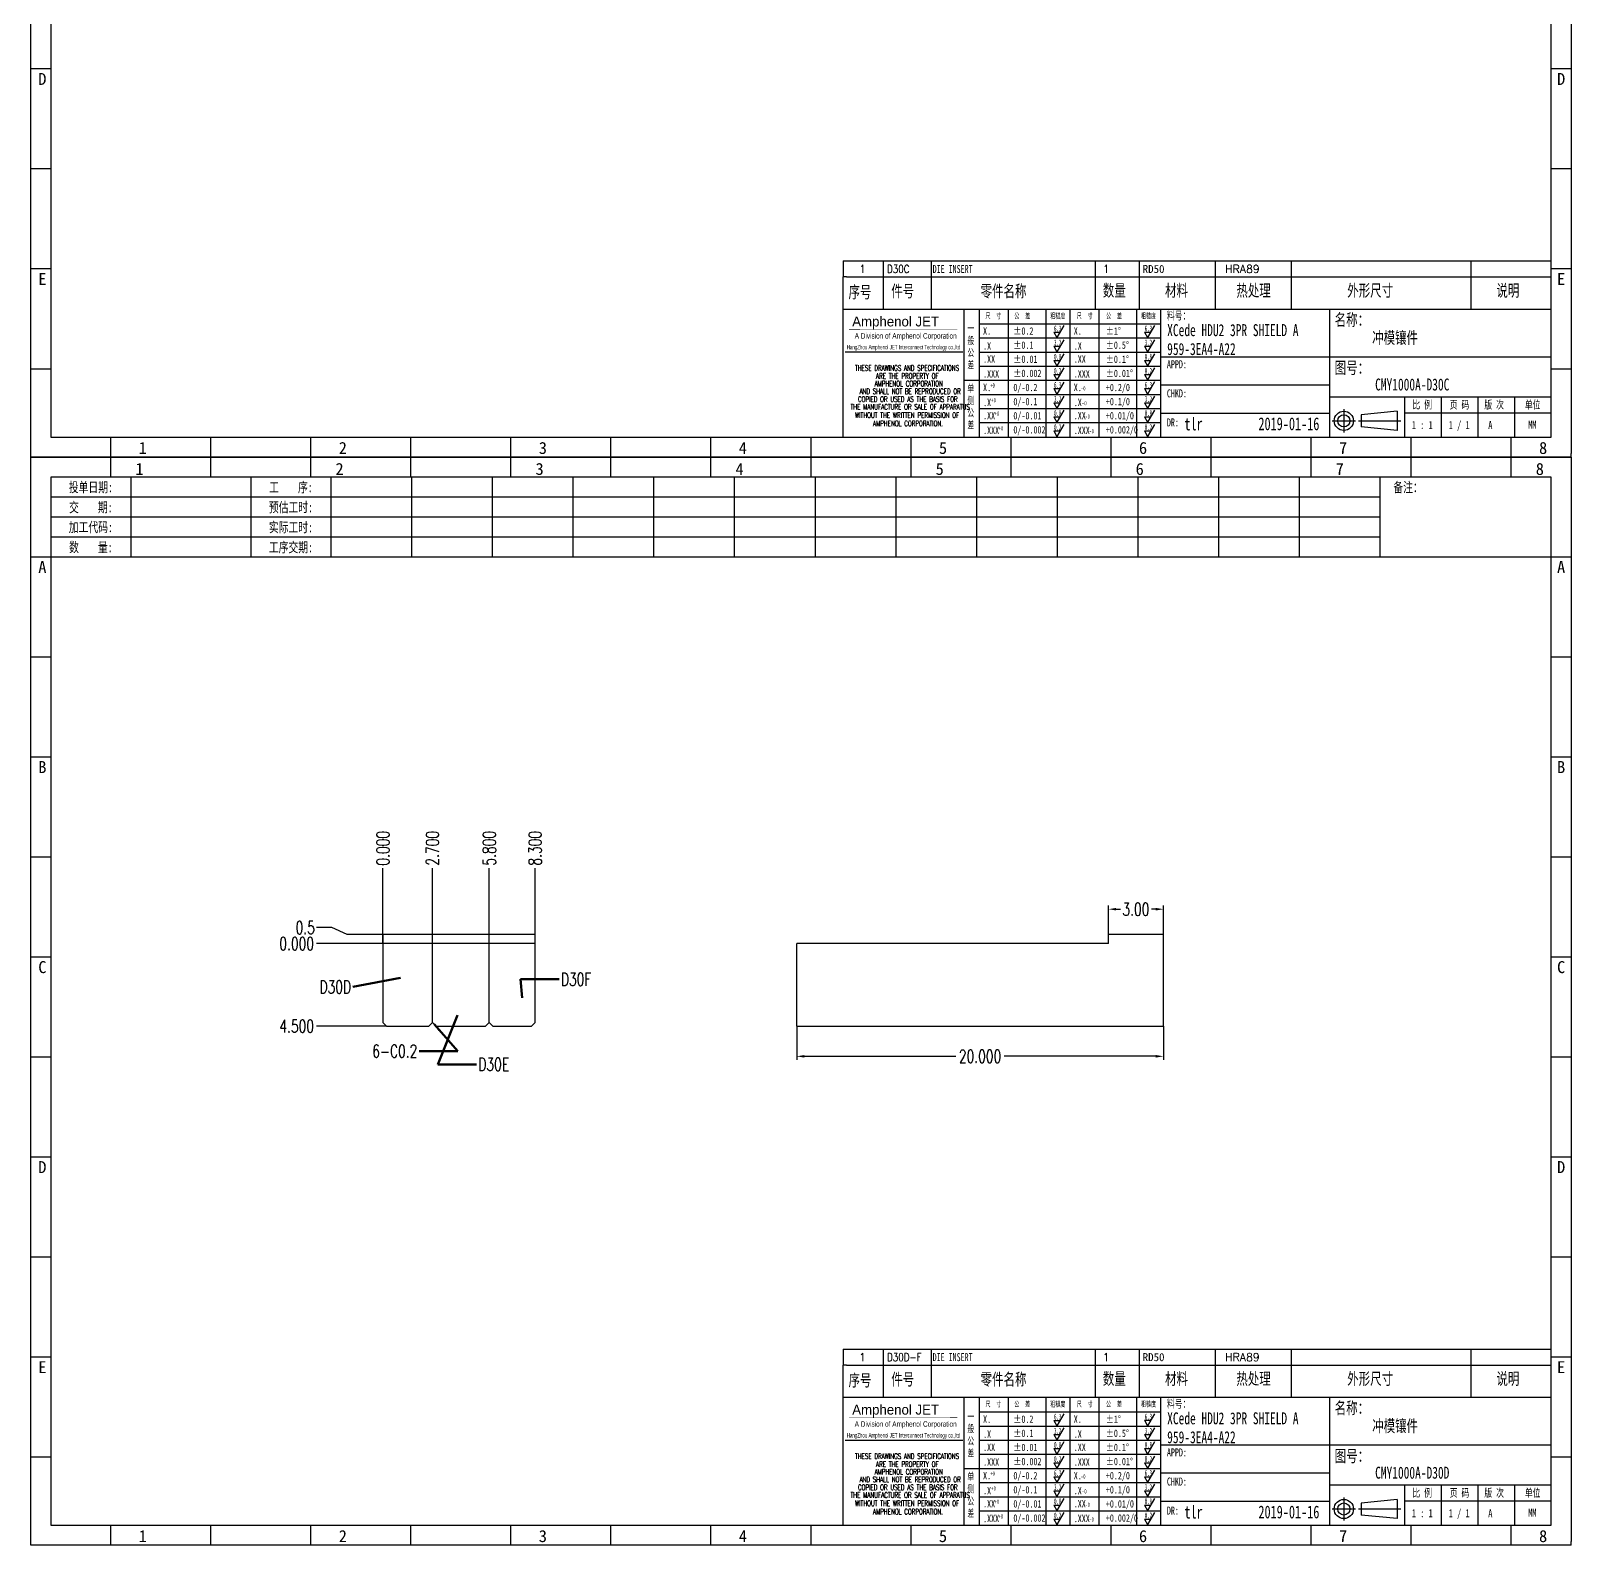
# Model space of a CAD drawing. Header units: millimetres. Extents: x -2852 to 5627, y -2271 to 1849.
# Drawn here: x -1594 to -1510, y -423.6 to -341.1 of the extents above; entities that cross this region are included whole.
import ezdxf
from ezdxf.enums import TextEntityAlignment as Align

# ---------------------------------------------------------------- set-up
doc = ezdxf.new("R2010")
doc.units = ezdxf.units.MM
doc.header["$PDSIZE"] = 3
for name, color, linetype in [('1', 7, 'Continuous'), ('41', 1, 'Continuous'), ('D03', 7, 'Continuous')]:
    doc.layers.add(name, color=color, linetype=linetype)
doc.styles.add('CH', font='仿宋_GB2312_0.ttf')
doc.styles.add('jet02', font='simplex.shx', dxfattribs={"width": 0.7})
doc.styles.add('SIMPLEX', font='SIMPLEX')
doc.styles.get("Standard").update_dxf_attribs({"font": '仿宋_GB2312_0.ttf', "width": 0.7})
doc.styles.add('TEXTSTYLE_1', font='TRIUMB.TTF')
doc.styles.add('TEXTSTYLE_2', font='TRIUM.TTF')
doc.styles.add('tk', font='', dxfattribs={"width": 0.7})
doc.styles.add('tk 2', font='仿宋_GB2312_0.ttf', dxfattribs={"width": 0.65})
doc.styles.add('tk 4', font='simplex.shx', dxfattribs={"width": 0.65, "bigfont": 'bigfont.shx'})
doc.styles.get('tk').set_extended_font_data('NSimSun')
doc.dimstyles.new('jet02', dxfattribs={"dimtxt": 3.5, "dimasz": 2.1, "dimexe": 1, "dimexo": 0, "dimgap": 0.5, "dimtad": 0, "dimtoh": 1, "dimdec": 3, "dimzin": 9, "dimdsep": 46, "dimtxsty": 'jet02', "dimcen": 0, "dimclrt": 256, "dimazin": 2, "dimtfac": 1, "dimtdec": 3, "dimtofl": 0, "dimtmove": 0, "dimatfit": 1, "dimfxl": 0, "dimarcsym": 0})

# ---------------------------------------------------------------- blocks, each defined once
blk = doc.blocks.new('A3-N')
at = {"layer": '1', "color": 1}
for p, q in [((0, 0), (0, 296.73)), ((0, 296.73), (420, 296.73)), ((21.82, 291.27), (21.82, 296.73)), ((49.09, 291.27), (49.09, 296.73)), ((76.36, 291.27), (76.36, 296.73)), ((103.64, 291.27), (103.64, 296.73)), ((103.64, 291.27), (103.64, 296.73)), ((103.64, 291.27), (103.64, 296.73)), ((130.91, 291.27), (130.91, 296.73)), ((158.18, 291.27), (158.18, 296.73)), ((185.45, 291.27), (185.45, 296.73)), ((212.73, 291.27), (212.73, 296.73)), ((240, 291.27), (240, 296.73)), ((267.27, 291.27), (267.27, 296.73)), ((294.55, 291.27), (294.55, 296.73)), ((321.82, 291.27), (321.82, 296.73)), ((349.09, 291.27), (349.09, 296.73)), ((376.36, 291.27), (376.36, 296.73)), ((403.64, 291.27), (403.64, 296.73)), ((420, 296.73), (420, 1)), ((5.45, 269.45), (0, 269.45)), ((420, 269.45), (414.55, 269.45)), ((5.45, 242.18), (0, 242.18)), ((420, 242.18), (414.55, 242.18)), ((5.45, 214.91), (0, 214.91)), ((420, 214.91), (414.55, 214.91)), ((5.45, 187.64), (0, 187.64)), ((420, 187.64), (414.55, 187.64)), ((5.45, 160.36), (0, 160.36)), ((420, 160.36), (414.55, 160.36)), ((5.45, 133.09), (0, 133.09)), ((420, 133.09), (414.55, 133.09)), ((5.45, 105.82), (0, 105.82)), ((420, 105.82), (414.55, 105.82)), ((5.45, 78.55), (0, 78.55)), ((420, 78.55), (414.55, 78.55)), ((5.45, 51.27), (0, 51.27)), ((420, 51.27), (414.55, 51.27)), ((222.45, 49.09), (221.45, 49.09)), ((221.45, 49.09), (221.45, 40.36)), ((222.45, 49.09), (414.55, 49.09)), ((232.36, 49.09), (232.36, 40.36)), ((245.45, 49.09), (245.45, 40.36)), ((290.18, 49.09), (290.18, 40.36)), ((302.18, 49.09), (302.18, 40.36)), ((322.91, 49.09), (322.91, 40.36)), ((343.64, 49.09), (343.64, 40.36)), ((392.73, 40.36), (392.73, 49.09)), ((258.55, 40.36), (258.55, 5.44)), ((266.45, 40.36), (266.45, 5.44)), ((276.78, 40.36), (276.78, 5.45)), ((291.18, 40.36), (291.18, 5.45)), ((301.51, 40.37), (301.51, 5.46)), ((308.01, 40.36), (308.01, 5.45)), ((354.09, 40.36), (354.09, 5.45)), ((308.01, 32.39), (258.55, 32.39)), ((308.01, 28.54), (258.55, 28.54)), ((414.55, 27.27), (308.01, 27.27)), ((5.45, 24), (0, 24)), ((308.01, 24.69), (258.55, 24.69)), ((420, 24), (414.55, 24)), ((308.01, 16.99), (258.55, 16.99)), ((354.09, 19.63), (308.01, 19.63)), ((308.01, 13.14), (258.55, 13.14)), ((414.55, 16.36), (354.09, 16.36)), ((374.55, 16.36), (374.55, 5.45)), ((384.55, 16.36), (384.55, 5.45)), ((394.55, 16.36), (394.55, 5.45)), ((404.55, 16.36), (404.55, 5.45)), ((308.01, 9.29), (258.55, 9.29)), ((308.01, 11.99), (354.09, 11.99)), ((372.51, 12.49), (362.69, 11.5)), ((362.69, 11.5), (362.69, 8.23)), ((372.51, 12.49), (372.51, 7.25)), ((414.55, 12), (374.55, 12)), ((21.82, 0), (21.82, 5.45)), ((49.09, 0), (49.09, 5.45)), ((76.36, 0), (76.36, 5.45)), ((103.64, 0), (103.64, 5.45)), ((130.91, 0), (130.91, 5.45)), ((158.18, 0), (158.18, 5.45)), ((185.45, 0), (185.45, 5.45)), ((212.73, 0), (212.73, 5.45)), ((240, 0), (240, 5.45)), ((267.27, 0), (267.27, 5.45)), ((294.55, 0), (294.55, 5.45)), ((321.82, 0), (321.82, 5.45)), ((349.09, 0), (349.09, 5.45)), ((372.51, 7.25), (362.69, 8.23)), ((376.36, 0), (376.36, 5.45)), ((403.64, 0), (403.64, 5.45)), ((1, 0), (0, 0)), ((420, 0), (1, 0)), ((420, 0), (420, 1))]:
    blk.add_line(p, q, dxfattribs=at)
at = {"layer": '1'}
for p, q in [((414.55, 278.18), (414.55, 284.73)), ((221.45, 40.36), (221.45, 5.45)), ((221.45, 40.36), (414.55, 40.36)), ((221.45, 40.36), (414.55, 40.36)), ((254.41, 40.36), (254.41, 5.45)), ((283.28, 40.36), (283.28, 5.45)), ((308.01, 36.24), (258.55, 36.24)), ((222.08, 28.67), (254.12, 28.67)), ((308.01, 20.84), (254.41, 20.84))]:
    blk.add_line(p, q, dxfattribs=at)
at = {"layer": '1', "color": 1, "ltscale": 0.05}
for p, q in [((278.93, 34.04), (279.79, 32.56)), ((278.93, 34.04), (280.65, 34.04)), ((281.68, 35.84), (279.79, 32.56)), ((303.66, 34.05), (304.52, 32.56)), ((303.66, 34.05), (305.38, 34.05)), ((306.41, 35.84), (304.52, 32.56)), ((278.93, 30.19), (279.79, 28.71)), ((278.93, 30.19), (280.65, 30.19)), ((281.68, 31.99), (279.79, 28.71)), ((303.66, 30.2), (305.38, 30.2)), ((303.66, 30.2), (304.52, 28.71)), ((306.41, 31.99), (304.52, 28.71)), ((278.93, 26.34), (279.79, 24.86)), ((278.93, 26.34), (280.65, 26.34)), ((281.68, 28.14), (279.79, 24.86)), ((303.66, 26.35), (304.52, 24.86)), ((303.66, 26.35), (305.38, 26.35)), ((306.41, 28.14), (304.52, 24.86)), ((278.93, 22.49), (280.65, 22.49)), ((278.93, 22.49), (279.79, 21.01)), ((281.68, 24.29), (279.79, 21.01)), ((303.66, 22.5), (305.38, 22.5)), ((303.66, 22.5), (304.52, 21.01)), ((306.41, 24.29), (304.52, 21.01)), ((278.93, 18.66), (279.79, 17.17)), ((278.93, 18.66), (280.65, 18.66)), ((281.68, 20.45), (279.79, 17.17)), ((303.66, 18.66), (304.52, 17.18)), ((303.66, 18.66), (305.38, 18.66)), ((306.41, 20.46), (304.52, 17.18)), ((278.93, 14.81), (280.65, 14.81)), ((278.93, 14.81), (279.79, 13.32)), ((281.68, 16.6), (279.79, 13.32)), ((281.68, 12.75), (279.79, 9.47)), ((303.66, 14.81), (305.38, 14.81)), ((303.66, 14.81), (304.52, 13.33)), ((306.41, 16.61), (304.52, 13.33)), ((306.41, 12.76), (304.52, 9.48)), ((278.93, 10.96), (279.79, 9.47)), ((278.93, 10.96), (280.65, 10.96)), ((281.68, 8.9), (279.79, 5.62)), ((303.66, 10.96), (304.52, 9.48)), ((303.66, 10.96), (305.38, 10.96)), ((306.41, 8.91), (304.52, 5.63)), ((278.93, 7.11), (279.79, 5.62)), ((278.93, 7.11), (280.65, 7.11)), ((303.66, 7.11), (305.38, 7.11)), ((303.66, 7.11), (304.52, 5.63))]:
    blk.add_line(p, q, dxfattribs=at)
at = {"layer": '1', "color": 1, "ltscale": 0.1}
for p, q in [((358.01, 13.02), (358.01, 6.71)), ((354.86, 9.87), (361.17, 9.87)), ((362.03, 9.87), (373.54, 9.87))]:
    blk.add_line(p, q, dxfattribs=at)
at = {"layer": '1'}
blk.add_lwpolyline([(221.45, 5.45), (414.55, 5.45), (414.55, 291.27), (5.45, 291.27), (5.45, 5.45), (414.55, 5.45)], dxfattribs=at)
at = {"layer": '1', "color": 7, "linetype": 'Continuous', "const_width": 0.123}
blk.add_lwpolyline([(223.11, 34.74), (252.6, 34.76)], dxfattribs=at)
at = {"layer": '1', "color": 1}
for radius in [2.62, 1.64]:
    blk.add_circle((358.01, 9.87), radius, dxfattribs=at)
at = {"layer": '41'}
for p, q in [((27.27, 291.27), (27.27, 269.45)), ((60, 291.27), (60, 269.45)), ((81.82, 291.27), (81.82, 269.45)), ((103.82, 291.27), (103.82, 269.45)), ((125.82, 291.27), (125.82, 269.45)), ((147.82, 291.27), (147.82, 269.45)), ((169.82, 291.27), (169.82, 269.45)), ((191.82, 291.27), (191.82, 269.45)), ((213.82, 291.27), (213.82, 269.45)), ((235.82, 291.27), (235.82, 269.45)), ((257.82, 291.27), (257.82, 269.45)), ((279.82, 291.27), (279.82, 269.45)), ((301.82, 291.27), (301.82, 269.45)), ((323.82, 291.27), (323.82, 269.45)), ((345.82, 291.27), (345.82, 269.45)), ((367.82, 291.27), (367.82, 269.45)), ((367.82, 285.82), (5.45, 285.82)), ((367.82, 280.36), (5.45, 280.36)), ((367.82, 274.91), (5.45, 274.91)), ((414.55, 269.45), (5.45, 269.45))]:
    blk.add_line(p, q, dxfattribs=at)
at = {"layer": '1', "color": 1}
for s, p in [('1', (29.64, 295.11)), ('2', (84.18, 295.11)), ('3', (138.73, 295.11)), ('4', (193.27, 295.11)), ('5', (247.82, 295.11)), ('6', (302.36, 295.11)), ('7', (356.91, 295.11)), ('8', (411.45, 295.11)), ('1', (30.53, 4.11)), ('2', (85.08, 4.11)), ('3', (139.62, 4.11)), ('4', (194.17, 4.11)), ('5', (248.72, 4.11)), ('6', (303.26, 4.11)), ('7', (357.81, 4.11)), ('8', (412.35, 4.11))]:
    blk.add_text(s, height=3.27, dxfattribs=at).set_placement(p, align=Align.TOP_CENTER)
at = {"layer": '1', "style": 'tk', "width": 0.7}
for s, p in [('投单日期:', (16.36, 288.55)), ('工    序:', (70.91, 288.55)), ('备注：', (375.51, 288.55)), ('交    期:', (16.36, 283.09)), ('预估工时:', (70.91, 283.09)), ('加工代码:', (16.36, 277.64)), ('实际工时:', (70.91, 277.64)), ('数    量:', (16.36, 272.18)), ('工序交期:', (70.91, 272.18))]:
    blk.add_text(s, height=2.727, dxfattribs=at).set_placement(p, align=Align.MIDDLE)
at = {"layer": '1', "color": 1}
for s, p in [('A', (2.04, 268.36)), ('B', (2.04, 213.82)), ('C', (2.04, 159.27)), ('D', (2.04, 104.73)), ('E', (2.04, 50.18))]:
    blk.add_text(s, height=3.27, dxfattribs=at).set_placement(p, align=Align.TOP_LEFT)
for s, p in [('A', (418.37, 268.36)), ('B', (418.37, 213.82)), ('C', (418.37, 159.27)), ('D', (418.37, 104.73)), ('E', (418.37, 50.18))]:
    blk.add_text(s, height=3.27, dxfattribs=at).set_placement(p, align=Align.TOP_RIGHT)
at = {"layer": '1', "color": 1, "style": 'tk 2', "width": 0.7}
for s, height, p in [('序号', 3.273, (222.96, 43.34)), ('件号', 3.273, (234.62, 43.61)), ('零件名称', 3.273, (258.97, 43.61)), ('数量', 3.273, (292.3, 43.78)), ('材料', 3.273, (309.27, 43.78)), ('热处理', 3.273, (328.71, 43.78)), ('外形尺寸', 3.273, (358.94, 43.78)), ('说明', 3.273, (399.61, 43.78)), ('料号：', 2.182, (309.77, 37.46)), ('名称：', 3.273, (355.52, 35.79)), ('图号：', 3.273, (355.52, 22.7)), ('比 例', 2.182, (376.69, 13.18)), ('页 码', 2.182, (386.85, 13.18)), ('版 次', 2.182, (396.31, 13.18)), ('单位', 2.182, (407.35, 13.18))]:
    blk.add_text(s, height=height, dxfattribs=at).set_placement(p)
at = {"layer": '1', "color": 7, "linetype": 'Continuous', "style": 'TEXTSTYLE_1'}
blk.add_text('Amphenol JET', height=2.7, dxfattribs=at).set_placement((223.96, 35.61))
at = {"layer": '1', "color": 7, "linetype": 'Continuous'}
for s, height, style, width, p in [('A Division of Amphenol Corporation', 1.5, 'TEXTSTYLE_2', 0.7, (224.64, 32.29)), ('HangZhou Amphenol JET Interconnect Technology co.,ltd ', 1.2, 'TEXTSTYLE_2', 0.6, (222.47, 29.36)), ('THESE DRAWINGS AND SPECIFICATIONS', 1.5, 'tk 4', 0.6, (224.73, 23.52)), ('ARE THE PROPERTY OF', 1.5, 'tk 4', 0.6, (230.45, 21.35)), ('AND SHALL NOT BE REPRODUCED OR', 1.5, 'tk 4', 0.6, (225.95, 17.17)), ('AMPHENOL CORPORATION', 1.5, 'tk 4', 0.6, (230.04, 19.27)), ('THE MANUFACTURE OR SALE OF APPARATUS', 1.5, 'tk 4', 0.6, (223.5, 12.92)), ('COPIED OR USED AS THE BASIS FOR', 1.5, 'tk 4', 0.6, (225.54, 15.02)), ('WITHOUT THE WRITTEN PERMISSION OF', 1.5, 'tk 4', 0.6, (224.73, 10.67)), ('AMPHENOL CORPORATION.', 1.5, 'tk 4', 0.6, (229.63, 8.4))]:
    blk.add_text(s, height=height, dxfattribs=dict(at, style=style, width=width)).set_placement(p)
at = {"layer": '1', "color": 1, "style": 'tk 2', "width": 0.7}
for s, p in [('X.', (259.64, 34.37)), ('%%P0.2', (267.9, 34.37)), ('X.', (284.37, 34.37)), ('%%P1%%D', (293.12, 34.37)), ('.X', (259.64, 30.28)), ('%%P0.1', (267.9, 30.52)), ('.X', (284.37, 30.28)), ('%%P0.5%%D', (293.12, 30.52)), ('.XX', (259.64, 26.71)), ('%%P0.01', (267.9, 26.67)), ('.XX', (284.37, 26.71)), ('%%P0.1%%D', (293.12, 26.67)), ('.XXX', (259.64, 22.68)), ('%%P0.002', (267.9, 22.82)), ('.XXX', (284.37, 22.68)), ('%%P0.01%%D', (293.12, 22.82)), ('X.', (259.64, 18.97)), ('0/-0.2', (267.9, 18.97)), ('X.', (284.37, 18.97)), ('+0.2/0', (293.12, 18.97)), ('.X', (259.64, 14.88)), ('0/-0.1', (267.9, 15.12)), ('.X', (284.37, 14.88)), ('+0.1/0', (293.12, 15.12)), ('.XX', (259.64, 11.31)), ('0/-0.01', (267.9, 11.27)), ('0/-0.002', (267.9, 7.42)), ('.XX', (284.37, 11.31)), ('+0.01/0', (293.12, 11.27)), ('+0.002/0', (293.12, 7.42)), ('.XXX', (259.64, 7.28)), ('.XXX', (284.37, 7.28))]:
    blk.add_text(s, height=2, dxfattribs=at).set_placement(p, align=Align.MIDDLE_LEFT)
at = {"layer": '1', "color": 1, "ltscale": 0.05, "style": 'tk 2', "width": 0.5}
for s, p in [('6.3', (279.01, 34.26)), ('6.3', (303.74, 34.27)), ('3.2', (279.01, 30.41)), ('3.2', (303.74, 30.42)), ('0.8', (279.01, 26.56)), ('0.8', (303.74, 26.57)), ('0.2', (279.01, 22.71)), ('0.2', (303.74, 22.72)), ('6.3', (279.01, 18.87)), ('6.3', (303.74, 18.88)), ('3.2', (279.01, 15.02)), ('0.8', (279.01, 11.17)), ('3.2', (303.74, 15.03)), ('0.8', (303.74, 11.18)), ('0.2', (279.01, 7.32)), ('0.2', (303.74, 7.33))]:
    blk.add_text(s, height=1.6, dxfattribs=at).set_placement(p)
at = {"layer": '1', "style": 'tk 2', "width": 0.7}
for s, p in [('APPD:', (309.77, 24.21)), ('CHKD:', (309.77, 16.27)), ('DR:', (309.77, 8.35))]:
    blk.add_text(s, height=2.182, dxfattribs=at).set_placement(p)
at = {"layer": '1', "color": 7, "style": 'tk 2', "width": 0.7}
blk.add_text('MM', height=2.182, dxfattribs=at).set_placement((408.31, 7.75))
at = {"layer": '1', "color": 1, "ltscale": 0.05, "char_height": 1.5, "width": 6.3627, "attachment_point": 1, "style": 'tk 2'}
for s, insert in [('尺  寸', (260.31, 39.25)), ('公  差', (268.17, 39.25)), ('粗糙度', (277.98, 39.25)), ('尺  寸', (285.2, 39.25)), ('公  差', (293.18, 39.25)), ('粗糙度', (302.71, 39.26))]:
    blk.add_mtext(s, dxfattribs=dict(at, insert=insert))
at = {"layer": '1', "ltscale": 0.05, "char_height": 2, "width": 2.5195, "attachment_point": 1, "style": 'tk 2'}
for s, insert in [('一般公差', (255.39, 36.11)), ('单侧公差', (255.39, 19.71))]:
    blk.add_mtext(s, dxfattribs=dict(at, insert=insert))
at = {"layer": '1', "color": 1, "ltscale": 0.05, "char_height": 1.2, "width": 5.1396, "attachment_point": 1, "line_spacing_factor": 0.8, "style": 'tk 2'}
for s, insert in [('+0', (261.58, 20.13)), ('-0', (286.31, 19.33)), ('+0', (261.88, 16.09)), ('-0', (286.61, 15.29)), ('+0', (262.79, 12.45)), ('+0', (263.87, 8.44)), ('-0', (287.51, 11.65)), ('-0', (288.59, 7.64))]:
    blk.add_mtext(s, dxfattribs=dict(at, insert=insert))
at = {"layer": '1', "style": 'tk 2', "width": 0.7}
for tag, p in [('PATR-NO1', (309.84, 32.96)), ('TITLE', (365.74, 30.9)), ('PATR-NO2', (309.84, 27.81)), ('DWG-NO:', (366.54, 18.14))]:
    blk.add_attdef(tag, p, '', height=3.27, dxfattribs=at)
at = {"layer": '1', "color": 1, "style": 'tk 2', "width": 0.7}
for tag, p in [('DRAW', (314.55, 7.27)), ('DATE', (334.72, 7.32))]:
    blk.add_attdef(tag, p, '', height=3.49, dxfattribs=at)
at = {"layer": '1', "style": 'tk 2', "width": 0.7}
for tag, p in [('SCALE', (376.55, 8.73)), ('SHEET', (386.6, 8.72)), ('REV', (397.38, 8.73))]:
    blk.add_attdef(tag, text='', height=2.18, dxfattribs=at).set_placement(p, align=Align.MIDDLE_LEFT)
blk = doc.blocks.new('FB3')
at = {"layer": '1', "color": 1}
for p, q in [((0, 4.36), (193.09, 4.36)), ((0, 4.36), (0, 0)), ((10.91, 4.36), (10.91, 0)), ((24, 4.36), (24, 0)), ((68.73, 4.36), (68.73, 0)), ((80.73, 4.36), (80.73, 0)), ((101.45, 4.36), (101.45, 0)), ((122.18, 4.36), (122.18, 0)), ((171.27, 0), (171.27, 4.36))]:
    blk.add_line(p, q, dxfattribs=at)
at = {"layer": '1'}
for tag, style, p in [('ITEM', 'SIMPLEX', (4.36, 2.18)), ('PARTNO', 'SIMPLEX', (12, 2.18)), ('QTY', 'SIMPLEX', (74.18, 2.18)), ('MATL', 'CH', (81.72, 2.18)), ('FINISH', 'SIMPLEX', (104.17, 2.18)), ('SPEC', 'SIMPLEX', (130.91, 2.18)), ('REMARK', 'SIMPLEX', (174.06, 2.18))]:
    blk.add_attdef(tag, text='', height=2.18, dxfattribs=dict(at, style=style)).set_placement(p, align=Align.MIDDLE_LEFT)
at = {"layer": '1', "style": 'tk', "width": 0.7}
blk.add_attdef('DIE', text='', height=2.18, dxfattribs=at).set_placement((24.43, 2.18), align=Align.MIDDLE_LEFT)
blk = doc.blocks.new('*D1567')
at = {"layer": '41', "ltscale": 0.05}
blk.add_line((-659.548, -2843.264), (-663.171, -2843.264), dxfattribs=at)
at = {"layer": 'Defpoints', "color": 0, "ltscale": 0.05}
for p in [(-663.171, -2843.264), (-659.548, -2843.264), (-659.548, -2843.264)]:
    blk.add_point(p, dxfattribs=at)
at = {"layer": '41', "ltscale": 0.05, "insert": (-664.251, -2843.264), "char_height": 0.7, "attachment_point": 5, "style": 'jet02'}
blk.add_mtext('0.000', dxfattribs=at)
blk = doc.blocks.new('*D1568')
at = {"layer": '41', "ltscale": 0.05}
blk.add_line((-659.348, -2847.764), (-663.171, -2847.764), dxfattribs=at)
at = {"layer": 'Defpoints', "color": 0, "ltscale": 0.05}
for p in [(-659.548, -2843.264), (-663.171, -2847.764), (-659.348, -2847.764)]:
    blk.add_point(p, dxfattribs=at)
at = {"layer": '41', "ltscale": 0.05, "insert": (-664.251, -2847.764), "char_height": 0.7, "attachment_point": 5, "style": 'jet02'}
blk.add_mtext('4.500', dxfattribs=at)
blk = doc.blocks.new('*D1569')
at = {"layer": '41', "ltscale": 0.05}
for p, q in [((-662.331, -2842.389), (-663.171, -2842.389)), ((-661.491, -2842.764), (-662.331, -2842.389)), ((-659.548, -2842.764), (-661.491, -2842.764))]:
    blk.add_line(p, q, dxfattribs=at)
at = {"layer": 'Defpoints', "color": 0, "ltscale": 0.05}
for p in [(-663.171, -2842.389), (-659.548, -2842.764), (-659.548, -2843.264)]:
    blk.add_point(p, dxfattribs=at)
at = {"layer": '41', "ltscale": 0.05, "insert": (-663.785, -2842.389), "char_height": 0.7, "attachment_point": 5, "style": 'jet02'}
blk.add_mtext('0.5', dxfattribs=at)
blk = doc.blocks.new('*D1570')
at = {"layer": '41', "ltscale": 0.05}
blk.add_line((-659.548, -2843.264), (-659.548, -2839.141), dxfattribs=at)
at = {"layer": 'Defpoints', "color": 0, "ltscale": 0.05}
for p in [(-659.548, -2839.141), (-659.548, -2843.264), (-659.548, -2843.264)]:
    blk.add_point(p, dxfattribs=at)
at = {"layer": '41', "ltscale": 0.05, "insert": (-659.548, -2838.061), "char_height": 0.7, "attachment_point": 5, "rotation": 90, "style": 'jet02'}
blk.add_mtext('0.000', dxfattribs=at)
blk = doc.blocks.new('*D1571')
at = {"layer": '41', "ltscale": 0.05}
blk.add_line((-656.848, -2842.764), (-656.848, -2839.141), dxfattribs=at)
at = {"layer": 'Defpoints', "color": 0, "ltscale": 0.05}
for p in [(-656.848, -2839.141), (-659.548, -2843.264), (-656.848, -2842.764)]:
    blk.add_point(p, dxfattribs=at)
at = {"layer": '41', "ltscale": 0.05, "insert": (-656.848, -2838.061), "char_height": 0.7, "attachment_point": 5, "rotation": 90, "style": 'jet02'}
blk.add_mtext('2.700', dxfattribs=at)
blk = doc.blocks.new('*D1572')
at = {"layer": '41', "ltscale": 0.05}
blk.add_line((-653.748, -2842.764), (-653.748, -2839.141), dxfattribs=at)
at = {"layer": 'Defpoints', "color": 0, "ltscale": 0.05}
for p in [(-653.748, -2839.141), (-659.548, -2843.264), (-653.748, -2842.764)]:
    blk.add_point(p, dxfattribs=at)
at = {"layer": '41', "ltscale": 0.05, "insert": (-653.748, -2838.061), "char_height": 0.7, "attachment_point": 5, "rotation": 90, "style": 'jet02'}
blk.add_mtext('5.800', dxfattribs=at)
blk = doc.blocks.new('*D1573')
at = {"layer": '41', "ltscale": 0.05}
blk.add_line((-651.248, -2842.764), (-651.248, -2839.141), dxfattribs=at)
at = {"layer": 'Defpoints', "color": 0, "ltscale": 0.05}
for p in [(-651.248, -2839.141), (-659.548, -2843.264), (-651.248, -2842.764)]:
    blk.add_point(p, dxfattribs=at)
at = {"layer": '41', "ltscale": 0.05, "insert": (-651.248, -2838.061), "char_height": 0.7, "attachment_point": 5, "rotation": 90, "style": 'jet02'}
blk.add_mtext('8.300', dxfattribs=at)
blk = doc.blocks.new('*D1574')
at = {"layer": '41', "ltscale": 0.05}
for p, q in [((-619.985, -2842.764), (-619.985, -2841.185)), ((-619.565, -2841.385), (-619.331, -2841.385)), ((-617.405, -2841.385), (-617.638, -2841.385)), ((-616.985, -2842.764), (-616.985, -2841.185))]:
    blk.add_line(p, q, dxfattribs=at)
for points in [[(-619.565, -2841.315), (-619.565, -2841.455), (-619.985, -2841.385)], [(-617.405, -2841.315), (-617.405, -2841.455), (-616.985, -2841.385)]]:
    blk.add_solid(points, dxfattribs=at)
at = {"layer": 'Defpoints', "color": 0, "ltscale": 0.05}
for p in [(-619.985, -2841.385), (-619.985, -2842.764), (-616.985, -2842.764)]:
    blk.add_point(p, dxfattribs=at)
at = {"layer": '41', "ltscale": 0.05, "insert": (-618.485, -2841.385), "char_height": 0.7, "attachment_point": 5, "style": 'jet02'}
blk.add_mtext('3.00', dxfattribs=at)
blk = doc.blocks.new('*D1575')
at = {"layer": '41', "ltscale": 0.05}
for p, q in [((-636.985, -2847.764), (-636.985, -2849.608)), ((-616.985, -2847.764), (-616.985, -2849.608)), ((-636.565, -2849.408), (-628.298, -2849.408)), ((-617.405, -2849.408), (-625.671, -2849.408))]:
    blk.add_line(p, q, dxfattribs=at)
for points in [[(-636.565, -2849.338), (-636.565, -2849.478), (-636.985, -2849.408)], [(-617.405, -2849.338), (-617.405, -2849.478), (-616.985, -2849.408)]]:
    blk.add_solid(points, dxfattribs=at)
at = {"layer": 'Defpoints', "color": 0, "ltscale": 0.05}
for p in [(-636.985, -2847.764), (-616.985, -2847.764), (-636.985, -2849.408)]:
    blk.add_point(p, dxfattribs=at)
at = {"layer": '41', "ltscale": 0.05, "insert": (-626.985, -2849.408), "char_height": 0.7, "attachment_point": 5, "style": 'jet02'}
blk.add_mtext('20.000', dxfattribs=at)

msp = doc.modelspace()

# ---------------------------------------------------------------- linework, layer by layer
at = {"layer": 'D03', "ltscale": 0.05}
for p, q in [((-1566.4559, -390.3338), (-1574.7559, -390.3338)), ((-1574.7559, -390.3338), (-1574.7559, -395.1338)), ((-1572.0559, -395.1338), (-1572.0559, -390.3338)), ((-1568.9559, -395.1338), (-1568.9559, -390.3338)), ((-1566.4559, -395.1338), (-1566.4559, -390.3338)), ((-1532.1922, -390.3338), (-1535.1922, -390.3338)), ((-1535.1922, -390.8338), (-1535.1922, -390.3338)), ((-1532.1922, -395.3338), (-1532.1922, -390.3338)), ((-1566.4559, -390.8338), (-1574.7559, -390.8338)), ((-1535.1922, -390.8338), (-1552.1922, -390.8338)), ((-1552.1922, -395.3338), (-1552.1922, -390.8338)), ((-1574.7559, -395.1338), (-1574.5559, -395.3338)), ((-1574.5559, -395.3338), (-1572.2559, -395.3338)), ((-1572.2559, -395.3338), (-1572.0559, -395.1338)), ((-1572.0559, -395.1338), (-1571.8559, -395.3338)), ((-1571.8559, -395.3338), (-1569.1559, -395.3338)), ((-1568.9559, -395.1338), (-1569.1559, -395.3338)), ((-1568.7559, -395.3338), (-1568.9559, -395.1338)), ((-1568.7559, -395.3338), (-1566.6559, -395.3338)), ((-1566.4559, -395.1338), (-1566.6559, -395.3338)), ((-1552.1922, -395.3338), (-1532.1922, -395.3338))]:
    msp.add_line(p, q, dxfattribs=at)

# ---------------------------------------------------------------- block references
at = {"layer": '1', "ltscale": 0.05, "xscale": 0.2000000000000455, "yscale": 0.2000000000000455, "zscale": 0.2000000000000455}
for p, values in [((-1593.9569, -364.2944), {'DWG-NO:': 'CMY1000A-D30C', 'TITLE': '冲模镶件', 'REV': 'A', 'SHEET': '1 / 1', 'DRAW': 'tlr', 'DATE': '2019-01-16', 'PATR-NO1': 'XCede HDU2 3PR SHIELD A', 'PATR-NO2': '959-3EA4-A22', 'SCALE': '1 : 1'}), ((-1593.9569, -423.6399), {'DWG-NO:': 'CMY1000A-D30D', 'TITLE': '冲模镶件', 'REV': 'A', 'SHEET': '1 / 1', 'DRAW': 'tlr', 'DATE': '2019-01-16', 'PATR-NO1': 'XCede HDU2 3PR SHIELD A', 'PATR-NO2': '959-3EA4-A22', 'SCALE': '1 : 1'})]:
    msp.add_blockref('A3-N', p, dxfattribs=at).add_auto_attribs(values)
at = {"layer": '1', "ltscale": 0.05}
ref = msp.add_blockref('FB3', (-1549.666, -354.4763), dxfattribs=dict(at, xscale=0.2000000000000455, yscale=0.2000000000000455, zscale=0.2000000000000455))
ref.add_attrib('PARTNO', 'D30C', dxfattribs={"height": 0.43636, "style": 'SIMPLEX', "width": 0.8}).set_placement((-1547.266, -354.0399), align=Align.MIDDLE_LEFT)
ref.add_attrib('ITEM', '1', dxfattribs={"height": 0.4364, "style": 'SIMPLEX'}).set_placement((-1548.7933, -354.0399), align=Align.MIDDLE_LEFT)
ref.add_attrib('DIE', 'DIE INSERT', dxfattribs={"height": 0.43636, "style": 'tk', "width": 0.7}).set_placement((-1544.78, -354.0399), align=Align.MIDDLE_LEFT)
ref.add_attrib('QTY', '1', dxfattribs={"height": 0.4364, "style": 'SIMPLEX'}).set_placement((-1535.5061, -354.0399), align=Align.MIDDLE_LEFT)
ref.add_attrib('MATL', 'RD50', dxfattribs={"height": 0.43636, "style": 'CH'}).set_placement((-1533.3228, -354.0399), align=Align.MIDDLE_LEFT)
ref.add_attrib('FINISH', 'HRA89', dxfattribs={"height": 0.43636, "style": 'SIMPLEX'}).set_placement((-1528.8315, -354.0399), align=Align.MIDDLE_LEFT)
ref = msp.add_blockref('FB3', (-1549.666, -413.8217), dxfattribs=dict(at, xscale=0.2000000000000455, yscale=0.2000000000000455, zscale=0.2000000000000455))
ref.add_attrib('PARTNO', 'D30D-F', dxfattribs={"height": 0.43636, "style": 'SIMPLEX', "width": 0.8}).set_placement((-1547.266, -413.3854), align=Align.MIDDLE_LEFT)
ref.add_attrib('ITEM', '1', dxfattribs={"height": 0.4364, "style": 'SIMPLEX'}).set_placement((-1548.7933, -413.3854), align=Align.MIDDLE_LEFT)
ref.add_attrib('DIE', 'DIE INSERT', dxfattribs={"height": 0.43636, "style": 'tk', "width": 0.7}).set_placement((-1544.78, -413.3854), align=Align.MIDDLE_LEFT)
ref.add_attrib('QTY', '1', dxfattribs={"height": 0.4364, "style": 'SIMPLEX'}).set_placement((-1535.5061, -413.3854), align=Align.MIDDLE_LEFT)
ref.add_attrib('MATL', 'RD50', dxfattribs={"height": 0.43636, "style": 'CH'}).set_placement((-1533.3228, -413.3854), align=Align.MIDDLE_LEFT)
ref.add_attrib('FINISH', 'HRA89', dxfattribs={"height": 0.43636, "style": 'SIMPLEX'}).set_placement((-1528.8315, -413.3854), align=Align.MIDDLE_LEFT)

# ---------------------------------------------------------------- texts
at = {"layer": '41', "ltscale": 0.05, "char_height": 0.7, "style": 'jet02'}
for s, insert, attachment_point in [('D30D', (-1576.4929, -393.1963), 6), ('D30F', (-1565.0497, -392.777), 4), ('6-C0.2', (-1572.8795, -396.698), 6), ('D30E', (-1569.5526, -397.4168), 4)]:
    msp.add_mtext(s, dxfattribs=dict(at, insert=insert, attachment_point=attachment_point))

# ---------------------------------------------------------------- dimensions: what is measured, and where the dimension line sits
at = {"layer": '41', "ltscale": 0.05}
for feature_location, offset, dtype, origin, override, picture, middle, set_off in [((-1574.7559082579, -390.8337943377), (0, 4.1230294919), 1, (-1574.7559082579, -390.8337943377), {"dimscale": 0.2, "dimtoh": 0, "dimzin": 1, "dimclrd": 256, "dimclre": 256, "dimadec": 3, "dimazin": 0, "dimatfit": 3, "dimlwd": 65535, "dimlwe": 65535}, '*D1570', (-1574.7559082579, -385.6307648458), (-915.2077048823, 2452.4298167741)), ((-1572.0559, -390.3338), (0, 3.623), 1, (-1574.7559, -390.8338), {"dimscale": 0.2, "dimtoh": 0, "dimzin": 1, "dimclrd": 256, "dimclre": 256, "dimadec": 3, "dimazin": 0, "dimatfit": 3, "dimlwd": 65535, "dimlwe": 65535}, '*D1571', (-1572.0559, -385.6308), (-915.2077, 2452.4298)), ((-1568.9559, -390.3338), (0, 3.623), 1, (-1574.7559, -390.8338), {"dimscale": 0.2, "dimtoh": 0, "dimzin": 1, "dimclrd": 256, "dimclre": 256, "dimadec": 3, "dimazin": 0, "dimatfit": 3, "dimlwd": 65535, "dimlwe": 65535}, '*D1572', (-1568.9559, -385.6308), (-915.2077, 2452.4298)), ((-1566.4559, -390.3338), (0, 3.623), 1, (-1574.7559, -390.8338), {"dimscale": 0.2, "dimtoh": 0, "dimzin": 1, "dimclrd": 256, "dimclre": 256, "dimadec": 3, "dimazin": 0, "dimatfit": 3, "dimlwd": 65535, "dimlwe": 65535}, '*D1573', (-1566.4559, -385.6308), (-915.2077, 2452.4298)), ((-1574.7559, -390.3338), (-3.623, 0.375), 0, (-1574.7559, -390.8338), {"dimscale": 0.2, "dimtoh": 0, "dimdec": 1, "dimzin": 1, "dimclrd": 256, "dimclre": 256, "dimadec": 1, "dimazin": 0, "dimatfit": 3, "dimlwd": 65535, "dimlwe": 65535}, '*D1569', (-1578.9923, -389.9588), (-915.2077, 2452.4298)), ((-1574.7559082579, -390.8337943377), (-3.6230294919, 0), 0, (-1574.7559082579, -390.8337943377), {"dimscale": 0.2, "dimtoh": 0, "dimzin": 1, "dimclrd": 256, "dimclre": 256, "dimadec": 3, "dimazin": 0, "dimatfit": 3, "dimlwd": 65535, "dimlwe": 65535}, '*D1567', (-1579.4589377498, -390.8337943377), (-915.2077048823, 2452.4298167741)), ((-1574.5559, -395.3338), (-3.823, 0), 0, (-1574.7559, -390.8338), {"dimscale": 0.2, "dimtoh": 0, "dimzin": 1, "dimclrd": 256, "dimclre": 256, "dimadec": 3, "dimazin": 0, "dimatfit": 3, "dimlwd": 65535, "dimlwe": 65535}, '*D1568', (-1579.4589, -395.3338), (-915.2077, 2452.4298))]:
    dim = msp.add_ordinate_dim(feature_location=feature_location, offset=offset, dtype=dtype, origin=origin, dimstyle='jet02', override=override, dxfattribs=at)
    dim.commit()
    dim.dimension.update_dxf_attribs({"geometry": picture, "text_midpoint": middle, "insert": set_off})
for base, p1, p2, override, picture, middle in [((-1535.1922, -388.9551), (-1532.1922, -390.3338), (-1535.1922, -390.3338), {"dimscale": 0.2, "dimtoh": 0, "dimdec": 2, "dimzin": 1, "dimclrd": 256, "dimclre": 256, "dimazin": 0, "dimatfit": 3, "dimlwd": 65535, "dimlwe": 65535}, '*D1574', (-1533.6922, -388.9551)), ((-1552.1922, -396.9779), (-1532.1922, -395.3338), (-1552.1922, -395.3338), {"dimscale": 0.2, "dimtoh": 0, "dimzin": 1, "dimclrd": 256, "dimclre": 256, "dimadec": 3, "dimazin": 0, "dimatfit": 3, "dimlwd": 65535, "dimlwe": 65535}, '*D1575', (-1542.1922, -396.9779))]:
    dim = msp.add_linear_dim(base=base, p1=p1, p2=p2, dimstyle='jet02', override=override, dxfattribs=at)
    dim.commit()
    dim.dimension.update_dxf_attribs({"geometry": picture, "text_midpoint": middle, "insert": (-915.2077, 2452.4298)})

# ---------------------------------------------------------------- leaders
at = {"layer": '41', "ltscale": 0.05, "annotation_type": 0, "has_hookline": 1}
for points, hookline_direction, text_width in [([(-1573.7918, -392.6932), (-1576.3929, -393.1963)], 1, 1.75), ([(-1567.1634, -393.7832), (-1567.2497, -392.777), (-1565.1497, -392.777)], 0, 1.7267), ([(-1570.6874, -394.7335), (-1571.7526, -397.4168), (-1569.6526, -397.4168)], 0, 1.7267), ([(-1571.9559, -395.2338), (-1570.6795, -396.698), (-1572.7795, -396.698)], 1, 2.59)]:
    msp.add_leader(points, dimstyle='jet02', override={"dimscale": 0.2, "dimtoh": 0, "dimdec": 2, "dimzin": 1, "dimclrd": 256, "dimclre": 256, "dimazin": 0, "dimatfit": 3, "dimlwd": 65535, "dimlwe": 65535}, dxfattribs=dict(at, hookline_direction=hookline_direction, text_width=text_width))

doc.saveas('drawing.dxf')
